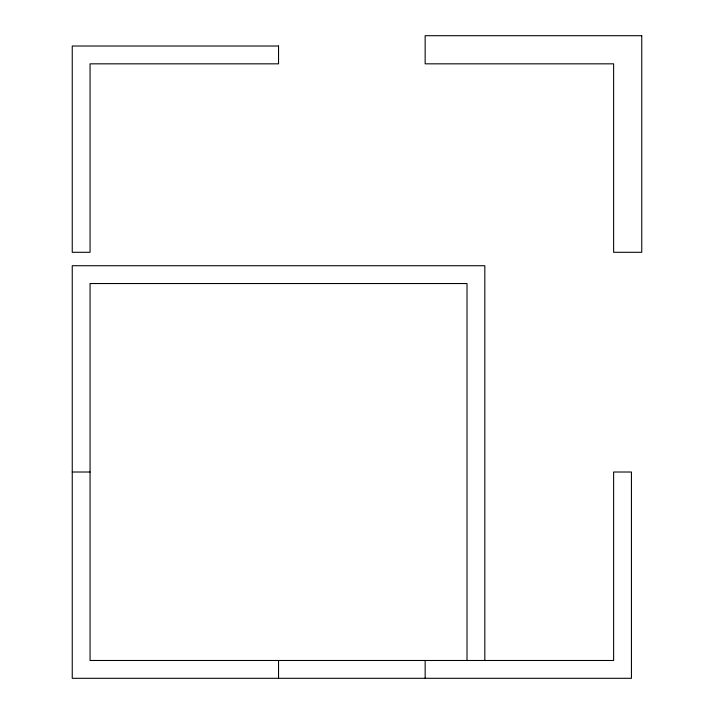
<?xml version="1.0" encoding="UTF-8"?>
<svg xmlns="http://www.w3.org/2000/svg" width="714" height="714" viewBox="0 0 714 714"><rect width="100%" height="100%" fill="white"/><g stroke="black" fill="none" stroke-linecap="round" stroke-linejoin="round"><path stroke-width="1.07" d="M72.248 472.016L90.062 472.016M484.824 660.459L484.824 265.724L72.248 265.724L72.248 678.3L631.435 678.3L631.435 472.016L613.621 472.016L613.621 660.486L90.062 660.486L90.062 283.538L467.01 283.538L467.01 660.486M425.151 660.486L425.151 678.3M278.54 660.486L278.54 678.3M641.752 35.7L425.151 35.7L425.151 63.832L613.621 63.832L613.621 252.301L641.752 252.301L641.752 35.7M278.54 46.017L72.248 46.017L72.248 252.301L90.062 252.301L90.062 63.832L278.54 63.832L278.54 46.017"/></g></svg>
